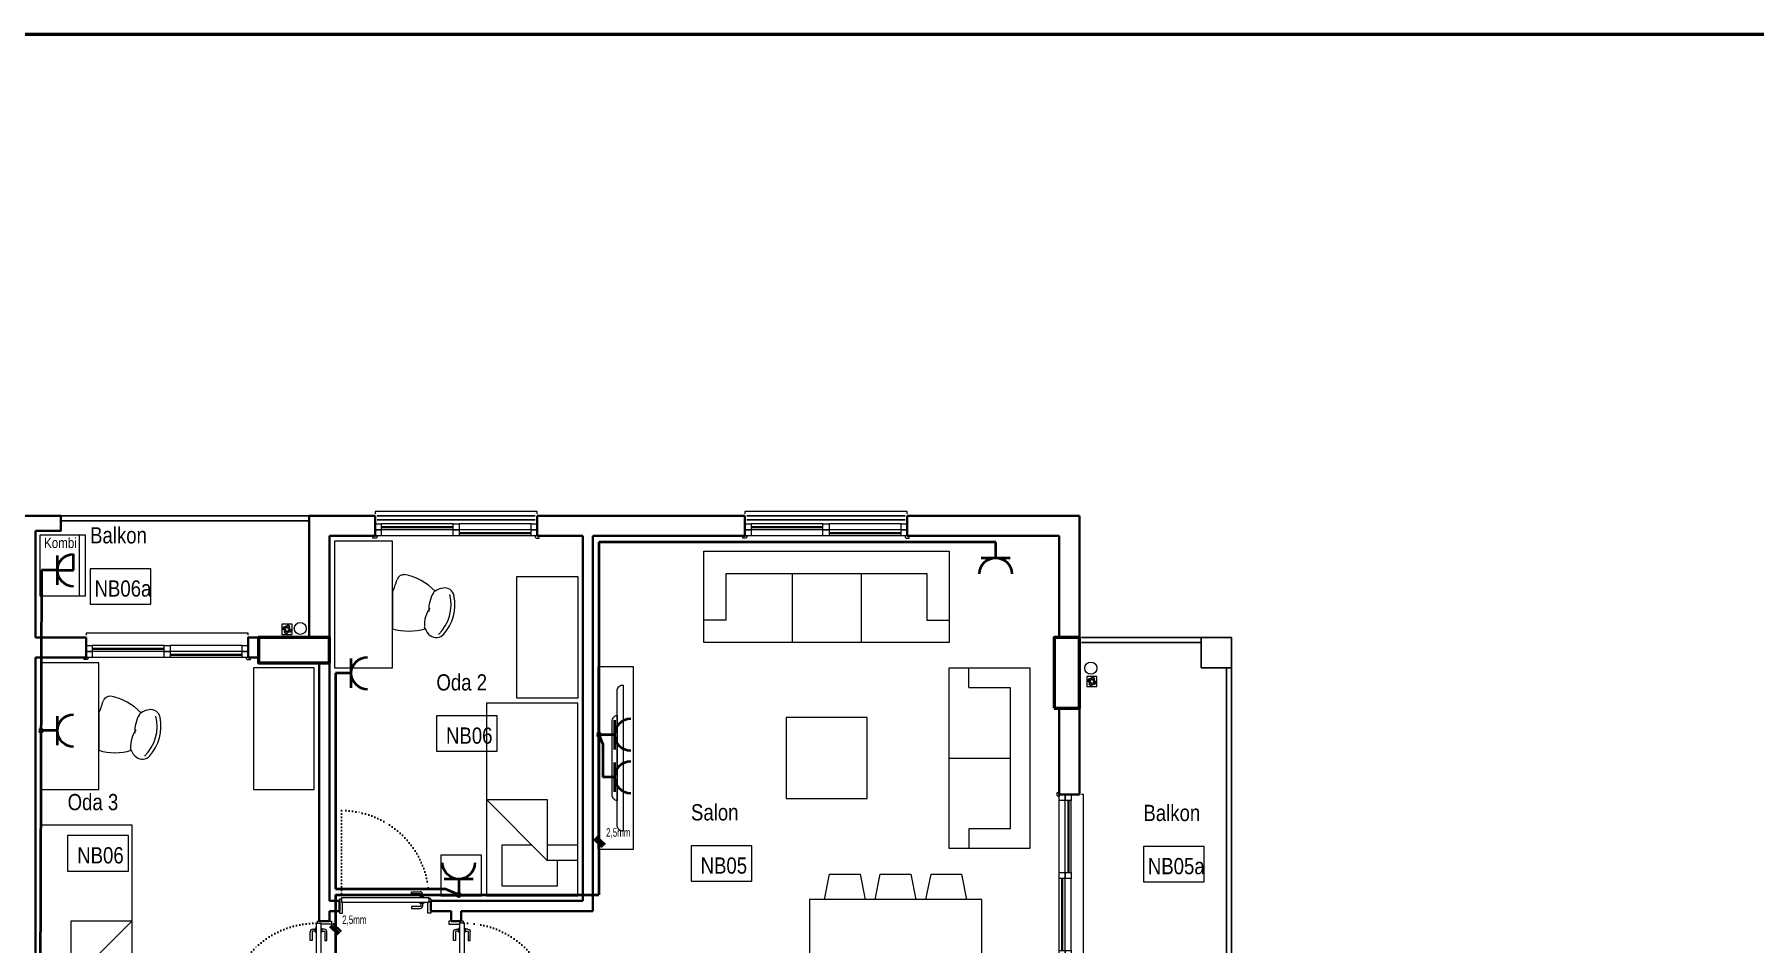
# Model space of a CAD drawing. Header units: millimetres. Extents: x 1852829 to 1882754, y -270850 to -231658.
# Drawn here: x 1862172 to 1863869, y -251952 to -251055 of the extents above; entities that cross this region are included whole.
import ezdxf
from ezdxf.enums import TextEntityAlignment as Align

# ---------------------------------------------------------------- set-up
doc = ezdxf.new("R2010")
doc.units = ezdxf.units.MM
for name, pattern in [('CONTINOUS', [0]), ('CONTINU', [0]), ('izdüşüm arka', [3.175, 0, -3.175])]:
    doc.linetypes.add(name, pattern=pattern)
for name, color, linetype, lineweight in [('a_ba', 6, 'Continuous', 50), ('a_doğrama', 251, 'Continuous', 20), ('a_duvar', 251, 'Continuous', 35), ('a_görünüş', 32, 'Continuous', 25), ('a_görünüş_ince', 8, 'Continuous', 20), ('a_izdüşüm_arka', 251, 'izdüşüm arka', 30), ('a_not_mahal', 253, 'Continuous', 5), ('a_tefriş', 8, 'Continuous', 20), ('a_çerçeve_line', 7, 'Continuous', 50), ('Aydınlatma', 4, 'CONTINOUS', 35), ('m_yib', 65, 'Continuous', 20), ('Priz', 6, 'CONTINOUS', 40)]:
    doc.layers.add(name, color=color, linetype=linetype, lineweight=lineweight)
doc.styles.add('OL', font='tsimplex.shx', dxfattribs={"width": 0.8, "height": 12})
doc.styles.get("Standard").update_dxf_attribs({"font": 'ARIALN.TTF'})

# ---------------------------------------------------------------- blocks, each defined once
blk = doc.blocks.new('K2')
at = {"layer": 'a_doğrama', "color": 251, "linetype": 'Continuous'}
for p, q in [((-13, 88.1), (-13, 1.9)), ((-13, 88.1), (-8.5, 88.1)), ((-12, 90), (-12, 88.1)), ((-12, 90), (-10, 90)), ((-8.5, 88.1), (-8.5, 1.9)), ((-13, 1.9), (-8.5, 1.9)), ((-12, 0), (-12, 1.9)), ((-12, 0), (-10, 0))]:
    blk.add_line(p, q, dxfattribs=at)
for points in [[(0, 90), (2, 90), (2, 87), (-8.5, 87)], [(0, 0), (2, 0), (2, 3), (-8.5, 3)]]:
    blk.add_lwpolyline(points, dxfattribs=at)
at = {"layer": 'a_doğrama', "color": 251}
for points in [[(-14, 80.1), (-16.5, 80.1, 0.414214), (-17, 79.6), (-17, 71.1), (-19, 71.1), (-19, 79.6)], [(-13, 83.1), (-13.5, 83.1, 0.414214), (-14, 82.6), (-14, 79.6, 0.414214), (-13.5, 79.1), (-13, 79.1)], [(-8.5, 83.1), (-8, 83.1, -0.414214), (-7.5, 82.6), (-7.5, 79.6, -0.414214), (-8, 79.1), (-8.5, 79.1)], [(-7.5, 80.1), (-5, 80.1, -0.414214), (-4.5, 79.6), (-4.5, 71.1), (-2.5, 71.1), (-2.5, 79.6)]]:
    blk.add_lwpolyline(points, format="xyb", dxfattribs=at)
for points in [[(-16.5, 82.1), (-14, 82.1)], [(-5, 82.1), (-7.5, 82.1)]]:
    blk.add_lwpolyline(points, dxfattribs=at)
for centre, start, end in [((-16.5, 79.6), 90, 180), ((-5, 79.6), 0, 90)]:
    blk.add_arc(centre, 2.5, start, end, dxfattribs=at)
at = {"layer": 'a_izdüşüm_arka', "color": 251}
blk.add_lwpolyline([(-99.2, 1.9), (-13, 1.9)], dxfattribs=at)
blk.add_arc((-13, 1.9), 86.2, 90, 180, dxfattribs=at)
blk = doc.blocks.new('160p')
at = {"layer": 'a_doğrama', "color": 251}
for points in [[(-6, -6), (-6, 0), (-12, 0), (-12, -6)], [(0, -6), (0, 0), (-6, 0), (-6, -6)], [(-6, -83), (-6, -77), (-12, -77), (-12, -83)], [(0, -83), (0, -77), (-6, -77), (-6, -83)], [(-6, -160), (-6, -154), (-12, -154), (-12, -160)], [(0, -160), (0, -154), (-6, -154), (-6, -160)]]:
    blk.add_lwpolyline(points, close=True, dxfattribs=at)
for points in [[(2, -1), (2, 2), (0, 2), (0, -2), (1, -2), (2, -1)], [(-9.5, -6), (-9.5, -77)], [(-8.5, -6), (-8.5, -77)], [(-3.5, -83), (-3.5, -154)], [(-2.5, -83), (-2.5, -154)], [(2, -159), (2, -162), (0, -162), (0, -158), (1, -158), (2, -159)]]:
    blk.add_lwpolyline(points, dxfattribs=at)
at = {"layer": 'a_görünüş_ince', "color": 251}
for points in [[(-22, -160), (-24, -160), (-24, 0), (-22, 0)], [(-12, -77), (-12, -6)], [(-6, -77), (-6, -6)], [(-6, -77), (-6, -6)], [(0, -77), (0, -6)], [(-12, -154), (-12, -83)], [(-6, -154), (-6, -83)], [(-6, -154), (-6, -83)], [(0, -154), (0, -83)]]:
    blk.add_lwpolyline(points, dxfattribs=at)
blk = doc.blocks.new('tefriş_koltuk_242x90')
at = {"layer": 'a_tefriş'}
for p, q in [((-34, -22), (-34, -90)), ((34, -22), (34, -90)), ((-99, -68), (-121, -68)), ((99, -68), (121, -68))]:
    blk.add_line(p, q, dxfattribs=at)
for points in [[(-121, -90), (-121, 0), (121, 0), (121, -90), (-121, -90)], [(-99, -68), (-99, -22), (99, -22), (99, -68)]]:
    blk.add_lwpolyline(points, dxfattribs=at)
blk = doc.blocks.new('tefriş_koltuk_202x90')
at = {"layer": 'a_tefriş'}
for p, q in [((0, -90), (0, -22)), ((-79, -68), (-101, -68)), ((79, -68), (101, -68))]:
    blk.add_line(p, q, dxfattribs=at)
for points in [[(101, -90), (101, 0), (-101, 0), (-101, -90), (101, -90)], [(79, -68), (79, -22), (-79, -22), (-79, -68)]]:
    blk.add_lwpolyline(points, dxfattribs=at)
blk = doc.blocks.new('tefirş_tv')
at = {"layer": 'a_tefriş'}
for points in [[(35, 10), (35, 10, 0.414214), (30, 15), (-30, 15, 0.414214), (-35, 10), (-35, 10)], [(60, 4), (60, 5, 0.414214), (55, 10), (-55, 10, 0.414214), (-60, 5), (-60, 4)]]:
    blk.add_lwpolyline(points, format="xyb", close=True, dxfattribs=at)
blk = doc.blocks.new('tefriş_yatak tek')
at = {"layer": 'a_tefriş'}
for points in [[(0, -0.45), (-1.9, -0.45), (-1.9, 0.45), (0, 0.45)], [(-1.9, -0.5), (-1.5, -0.5), (-1.5, -0.9), (-1.9, -0.9)]]:
    blk.add_lwpolyline(points, close=True, dxfattribs=at)
for points in [[(-1.55, 0.45), (-1.55, 0.15), (-0.95, -0.45), (-0.95, 0.15), (-1.55, 0.15)], [(-1.4, 0.45), (-1.4, 0.15)], [(-1.4, 0), (-1.4, -0.3), (-1.8, -0.3), (-1.8, 0.25), (-1.55, 0.25)]]:
    blk.add_lwpolyline(points, dxfattribs=at)
blk = doc.blocks.new('tefriş_sandalye')
at = {"layer": 'a_tefriş'}
blk.add_line((0, -18), (0, 18), dxfattribs=at)
at = {"layer": 'a_tefriş', "extrusion": (0, 0, -1)}
for centre, major_axis, start_param, end_param in [((16, -34.3), (38.7, 38.7), 5.200723, 5.79406), ((48.7, 10.5), (13, -13), 2.664537, 2.7784), ((48.7, 10.5), (13, -13), 2.664537, 2.7784), ((48.7, 10.5), (13, -13), 2.7784, 3.245118), ((43.2, 17.3), (6.76, 6.76), 4.815914, 6.34704), ((16.9, -5.5), (28.8, 28.8), 6.26556, 7.321949), ((16.9, -5.5), (28.8, 28.8), 6.26556, 7.321949), ((17, -5.7), (31.4, -31.4), -1.506941, -0.587454), ((62.1, 15.1), (21.8, -21.8), 1.757107, 2.385975), ((62.1, 15.1), (21.8, -21.8), 1.757107, 2.385975), ((66.5, -1.2), (21.8, -21.8), 1.802816, 2.431683), ((66.5, -1.2), (21.8, -21.8), 1.802816, 2.431683), ((51.2, -12.6), (6.76, -6.76), -0.587454, 0.943672), ((-154, -79.7), (117.3, -117.3), -1.166716, -1.087708), ((11.1, -28.2), (4.99, -4.99), 0.687369, 2.053884), ((1.8, 18.5), (38.7, -38.7), -0.034473, 0.601946), ((52.6, -3.9), (13, -13), 1.410391, 1.524253), ((52.6, -3.9), (13, -13), 1.410391, 1.524253), ((52.6, -3.9), (13, 13), 2.514469, 2.981187)]:
    blk.add_ellipse(centre, major_axis=major_axis, ratio=1, start_param=start_param, end_param=end_param, dxfattribs=at)
blk = doc.blocks.new('tefriş_süzgeç')
at = {"layer": 'a_tefriş'}
for p, q in [((5, 0), (-5, 0)), ((-5, 0), (-5, -10)), ((5, -10), (5, 0)), ((-5, -10), (5, -10)), ((-3.6, -5.1), (-4.1, -5.1)), ((-2.6, -5.1), (-3.1, -5.1)), ((-2.5, -2.5), (-2.9, -2.2)), ((-2.6, -7.6), (-2.9, -7.9)), ((-2, -3.3), (-2.3, -3)), ((-1.9, -6.9), (-2.2, -7.2)), ((-1.6, -5.1), (-2.1, -5.1)), ((-1.2, -3.9), (-1.5, -3.6)), ((-1.2, -6.2), (-1.5, -6.5)), ((-0.2, -2.5), (-0.2, -2)), ((-0.1, -1.5), (-0.1, -1)), ((-0.1, -3), (-0.1, -3.5)), ((-0.1, -6.6), (-0.1, -7.1)), ((-0.1, -7.6), (-0.1, -8.1)), ((-0.1, -8.6), (-0.1, -9.1)), ((1, -4), (1.4, -3.6)), ((1.1, -6.2), (1.4, -6.5)), ((1.5, -5.1), (2, -5.1)), ((1.7, -3.3), (2.1, -2.9)), ((1.8, -6.9), (2.1, -7.2)), ((2.5, -2.5), (2.8, -2.2)), ((2.5, -5.1), (3, -5.1)), ((2.5, -7.5), (2.8, -7.9)), ((3.5, -5.1), (4, -5.1))]:
    blk.add_line(p, q, dxfattribs=at)
for centre, radius, start, end in [((-0.1, -5.1), 4.06, 134.2896, 180), ((-0.1, -5.1), 3.56, 134.2896, 180), ((-0.1, -5.1), 3.06, 180, 225), ((-0.1, -5.1), 4.06, 225, 270), ((-0.1, -5.1), 2.56, 180, 225), ((-0.1, -5.1), 3.56, 225, 270), ((-0.4, -4.4), 2.4, 84.5943, 143.2016), ((-0.1, -5.1), 2.06, 134.2896, 180), ((-0.1, -5), 2.44, 90.343, 138.1212), ((-0.1, -5.1), 1.56, 134.2896, 180), ((-0.1, -5.1), 2.06, 225, 270), ((-0.1, -5.1), 1.56, 225, 270), ((-0.1, -5.1), 4.06, 45, 90), ((-0.1, -5.1), 3.56, 45, 90), ((-0.1, -5.1), 2.06, 45, 90), ((-0.1, -5.1), 1.56, 45, 90), ((-0.1, -5.1), 2.56, 270, 315.7104), ((-0.1, -5.1), 3.06, 270, 315.7104), ((-0.1, -5.1), 1.56, 314.2896, 360), ((-0.1, -5.1), 2.06, 314.2896, 360), ((-0.1, -5.1), 2.56, 360, 45), ((-0.1, -5.1), 3.06, 360, 45), ((-0.1, -5.1), 3.56, 314.2896, 360), ((-0.1, -5.1), 4.06, 314.2896, 360)]:
    blk.add_arc(centre, radius, start, end, dxfattribs=at)
blk = doc.blocks.new('kombi')
at = {"layer": 'a_tefriş', "lineweight": 20}
for p, q in [((-4.8, 60), (40.2, 60)), ((-4.7, 0), (-4.8, 60)), ((1.3, 0), (1.2, 60)), ((40.2, 60), (40.3, 0)), ((69.2, 60), (69.2, 0)), ((114.2, 60), (69.2, 60)), ((108.2, 0), (108.2, 60)), ((114.2, 0), (114.2, 60)), ((40.3, 0), (-4.7, 0)), ((69.2, 0), (114.2, 0))]:
    blk.add_line(p, q, dxfattribs=at)
at = {"layer": 'a_not_mahal'}
for p in [(5, 47.3), (73.2, 47.3)]:
    blk.add_text('Kombi', height=10, dxfattribs=at).set_placement(p)
blk = doc.blocks.new('priz')
at = {"layer": 'Priz', "color": 6, "linetype": 'CONTINU'}
blk.add_line((-14.4, 0), (14.4, 0), dxfattribs=at)
blk.add_arc((0, 15.9), 15.9, 180, 0, dxfattribs=at)
blk = doc.blocks.new('Kapaklı Priz')
at = {"layer": 'Priz', "color": 6, "linetype": 'CONTINU'}
for p, q in [((-14.4, 0), (14.4, 0)), ((0, 0), (0, 15.9)), ((0, 15.9), (15.9, 15.9))]:
    blk.add_line(p, q, dxfattribs=at)
blk.add_arc((0, 15.9), 15.9, 180, 0, dxfattribs=at)
blk = doc.blocks.new('BUAT (Enerji)')
at = {"layer": 'Priz', "linetype": 'CONTINU'}
h = blk.add_hatch(color=256, dxfattribs=at)
edge = h.paths.add_edge_path()
edge.add_arc((0, 0), 1.75, 0, 360)
blk.add_circle((0, 0), 1.75, dxfattribs=at)

msp = doc.modelspace()

# ---------------------------------------------------------------- linework, layer by layer
at = {"layer": 'a_ba', "color": 253}
for points in [[(1862462.7, -251674.4), (1862462.7, -251649.4), (1862392.7, -251649.4), (1862392.7, -251674.4)], [(1863177.7, -251719.4), (1863202.7, -251719.4), (1863202.7, -251649.4), (1863177.7, -251649.4)]]:
    msp.add_lwpolyline(points, close=True, dxfattribs=at)
at = {"layer": 'a_duvar'}
for p, q in [((1862197.7, -251529.4), (1862127.7, -251529.4)), ((1862442.7, -251529.4), (1862442.7, -251649.4)), ((1862442.7, -251529.4), (1862507.7, -251529.4)), ((1862667.7, -251529.4), (1862872.7, -251529.4)), ((1863032.7, -251529.4), (1863202.7, -251529.4)), ((1863202.7, -251649.4), (1863202.7, -251529.4)), ((1862172.7, -251649.4), (1862172.7, -251544.4)), ((1862462.7, -251909.4), (1862462.7, -251549.4)), ((1862507.7, -251549.4), (1862462.7, -251549.4)), ((1862712.7, -251549.4), (1862667.7, -251549.4)), ((1862712.7, -251549.4), (1862712.7, -251909.4)), ((1862872.7, -251549.4), (1862722.7, -251549.4)), ((1862722.7, -251919.4), (1862722.7, -251549.4)), ((1863182.7, -251549.4), (1863032.7, -251549.4)), ((1863182.7, -251549.4), (1863182.7, -251649.4)), ((1862222.7, -251649.4), (1862172.7, -251649.4)), ((1862442.7, -251649.4), (1862392.7, -251649.4)), ((1862172.7, -251669.4), (1862222.7, -251669.4)), ((1862172.7, -252029.4), (1862172.7, -251669.4)), ((1863202.7, -251804.4), (1863202.7, -251669.4)), ((1862452.7, -251674.4), (1862452.7, -251929.4)), ((1863182.7, -251719.4), (1863182.7, -251804.4)), ((1862472.7, -251909.4), (1862462.7, -251909.4)), ((1862712.7, -251909.4), (1862562.7, -251909.4)), ((1862462.7, -251929.4), (1862462.7, -251919.4)), ((1862462.7, -251919.4), (1862472.7, -251919.4)), ((1862562.7, -251919.4), (1862582.7, -251919.4)), ((1862582.7, -251929.4), (1862582.7, -251919.4)), ((1862592.7, -251919.4), (1862592.7, -251929.4)), ((1862592.7, -251919.4), (1862722.7, -251919.4))]:
    msp.add_line(p, q, dxfattribs=at)
for points in [[(1862197.7, -251529.4), (1862197.7, -251544.4), (1862172.7, -251544.4)], [(1862507.7, -251549.4), (1862507.7, -251529.4)], [(1862667.7, -251549.4), (1862667.7, -251529.4)], [(1862872.7, -251549.4), (1862872.7, -251529.4)], [(1863032.7, -251549.4), (1863032.7, -251529.4)], [(1862222.7, -251649.4), (1862222.7, -251669.4)], [(1862392.7, -251649.4), (1862382.7, -251649.4), (1862382.7, -251669.4), (1862392.7, -251669.4)], [(1863202.7, -251804.4), (1863182.7, -251804.4)], [(1862472.7, -251909.4), (1862472.7, -251919.4)], [(1862562.7, -251909.4), (1862562.7, -251919.4)], [(1862452.7, -251929.4), (1862462.7, -251929.4)], [(1862582.7, -251929.4), (1862592.7, -251929.4)]]:
    msp.add_lwpolyline(points, dxfattribs=at)
at = {"layer": 'a_görünüş', "color": 251}
for points in [[(1862442.7, -251529.4), (1862197.7, -251529.4)], [(1862442.7, -251534.4), (1862197.7, -251534.4)], [(1862665.7, -251529.4), (1862509.7, -251529.4)], [(1862665.7, -251533.4), (1862509.7, -251533.4)], [(1863030.7, -251529.4), (1862874.7, -251529.4)], [(1863030.7, -251533.4), (1862874.7, -251533.4)], [(1863322.7, -251649.4), (1863204.7, -251649.4)], [(1863322.7, -251654.4), (1863204.7, -251654.4)], [(1863347.7, -252239.4), (1863347.7, -251679.4)], [(1863352.7, -252239.4), (1863352.7, -251679.4)]]:
    msp.add_lwpolyline(points, dxfattribs=at)
msp.add_lwpolyline([(1863322.7, -251679.4), (1863352.7, -251679.4), (1863352.7, -251649.4), (1863322.7, -251649.4)], close=True, dxfattribs=at)
at = {"layer": 'a_not_mahal'}
for points in [[(1862286.6, -251581.7), (1862226.6, -251581.7), (1862226.6, -251616.7), (1862286.6, -251616.7)], [(1862628.3, -251726.8), (1862568.3, -251726.8), (1862568.3, -251761.8), (1862628.3, -251761.8)], [(1862264.4, -251844.9), (1862204.4, -251844.9), (1862204.4, -251879.9), (1862264.4, -251879.9)], [(1862879.5, -251855), (1862819.5, -251855), (1862819.5, -251890), (1862879.5, -251890)], [(1863325.9, -251855.6), (1863265.9, -251855.6), (1863265.9, -251890.6), (1863325.9, -251890.6)]]:
    msp.add_lwpolyline(points, close=True, dxfattribs=at)
at = {"layer": 'a_tefriş'}
for points in [[(1862525.1, -251554.4), (1862467.7, -251554.4), (1862467.7, -251679.4), (1862525.1, -251679.4)], [(1862707.7, -251709.4), (1862647.7, -251709.4), (1862647.7, -251589.4), (1862707.7, -251589.4)], [(1862235.1, -251674.4), (1862177.7, -251674.4), (1862177.7, -251799.4), (1862235.1, -251799.4)], [(1862387.7, -251799.4), (1862447.7, -251799.4), (1862447.7, -251679.4), (1862387.7, -251679.4)], [(1862762.7, -251678.5), (1862727.7, -251678.5), (1862727.7, -251858.5), (1862762.7, -251858.5)], [(1862993.3, -251728.5), (1862913.3, -251728.5), (1862913.3, -251808.5), (1862993.3, -251808.5)], [(1863106.3, -251908.1), (1862936.3, -251908.1), (1862936.3, -251978.1), (1863106.3, -251978.1)]]:
    msp.add_lwpolyline(points, close=True, dxfattribs=at)
for points in [[(1862951.3, -251908.1), (1862956.3, -251883.1), (1862986.3, -251883.1), (1862991.3, -251908.1)], [(1863001.3, -251908.1), (1863006.3, -251883.1), (1863036.3, -251883.1), (1863041.3, -251908.1)], [(1863051.3, -251908.1), (1863056.3, -251883.1), (1863086.3, -251883.1), (1863091.3, -251908.1)]]:
    msp.add_lwpolyline(points, dxfattribs=at)
at = {"layer": 'a_çerçeve_line'}
msp.add_lwpolyline([(1872123.9, -254054.6), (1872123.9, -251054.6), (1853005.4, -251054.6), (1853005.4, -254054.6)], close=True, dxfattribs=at)
at = {"layer": 'Aydınlatma', "color": 3}
for p, q in [((1862731.9, -251856.5), (1862723.7, -251848.6)), ((1862733.3, -251855), (1862725.1, -251847.1)), ((1862734.7, -251853.6), (1862726.4, -251845.7)), ((1862471.5, -251942.5), (1862463.2, -251934.6)), ((1862472.8, -251941.1), (1862464.6, -251933.2)), ((1862474.2, -251939.6), (1862466, -251931.7))]:
    msp.add_line(p, q, dxfattribs=at)
at = {"layer": 'm_yib'}
for centre in [(1862434, -251640.6), (1863214, -251679.8)]:
    msp.add_circle(centre, 5.92, dxfattribs=at)
at = {"layer": 'Priz'}
for p, q in [((1862728.7, -251555.4), (1862728.7, -251903.4)), ((1863120.1, -251555.4), (1862728.7, -251555.4)), ((1862178.7, -251583.2), (1862177.2, -252017.4)), ((1862468.7, -251684.8), (1862468.7, -251897.4)), ((1862728.7, -251745.5), (1862732.6, -251754.7)), ((1862732.6, -251754.7), (1862732.6, -251787.4)), ((1862590.3, -251903.4), (1862576.7, -251897.4))]:
    msp.add_line(p, q, dxfattribs=at)
at = {"layer": 'Priz', "linetype": 'CONTINU'}
for p, q in [((1863120.1, -251570.9), (1863120.1, -251555.4)), ((1862194.3, -251583.2), (1862178.7, -251583.2)), ((1862484.3, -251684.8), (1862468.7, -251684.8)), ((1862194.3, -251741.4), (1862178.2, -251741.4)), ((1862744.3, -251745.5), (1862728.7, -251745.5)), ((1862744.3, -251787.4), (1862732.6, -251787.4)), ((1862590.3, -251887.8), (1862590.3, -251903.4)), ((1862468.7, -251897.4), (1862576.7, -251897.4)), ((1862468.7, -251903.4), (1862728.7, -251903.4)), ((1862468.7, -251903.4), (1862468.7, -252230.4))]:
    msp.add_line(p, q, dxfattribs=at)

# ---------------------------------------------------------------- block references
at = {"layer": 'a_duvar', "xscale": -1, "rotation": 90}
for p in [(1862507.7, -251549.4), (1862872.7, -251549.4), (1862222.7, -251669.4)]:
    msp.add_blockref('160p', p, dxfattribs=at)
at = {"layer": 'a_duvar'}
msp.add_blockref('kombi', (1862107.9, -251608.5), dxfattribs=at)
at = {"layer": 'a_duvar', "xscale": -1}
msp.add_blockref('160p', (1863182.7, -251804.4), dxfattribs=at)
at = {"layer": 'a_izdüşüm_arka', "ltscale": 5}
for p, rotation in [((1862472.7, -251919.4), 269.9992036878906), ((1862462.7, -252019.4), 359.9992036878907)]:
    msp.add_blockref('K2', p, dxfattribs=dict(at, rotation=rotation))
at = {"layer": 'a_izdüşüm_arka', "ltscale": 5, "xscale": -1, "rotation": 0.0007963121093723657}
msp.add_blockref('K2', (1862582.7, -252019.4), dxfattribs=at)
at = {"layer": 'a_tefriş'}
msp.add_blockref('tefriş_koltuk_242x90', (1862953.3, -251564.4), dxfattribs=at)
at = {"layer": 'a_tefriş', "xscale": -1, "rotation": 180}
for p in [(1862525.1, -251622.8), (1862235.1, -251742.8)]:
    msp.add_blockref('tefriş_sandalye', p, dxfattribs=at)
at = {"layer": 'a_tefriş'}
for p, rotation in [((1862415.8, -251641.5), 90), ((1863214.9, -251698), 179.9999999999999)]:
    msp.add_blockref('tefriş_süzgeç', p, dxfattribs=dict(at, rotation=rotation))
at = {"layer": 'a_tefriş', "lineweight": -3, "extrusion": (-1.67633e-30, -2.24181e-16, -1), "xscale": 0.8823529411764788, "yscale": 0.8823529411764788, "zscale": -0.8823529411764706, "rotation": 90}
msp.add_blockref('tefriş_koltuk_202x90', (-1863153.7, -251768.5), dxfattribs=at)
at = {"layer": 'a_tefriş', "extrusion": (0, 0, -1), "xscale": 1.199999999999992, "rotation": 269.9999983322061}
msp.add_blockref('tefirş_tv', (-1862756.7, -251768.5), dxfattribs=at)
at = {"layer": 'a_tefriş'}
for p, xscale, yscale, zscale, rotation in [((1862662.7, -251714.4), -100, 100, 100, 270), ((1862222.7, -251834.4), 100.0000000000011, 100.0000000000011, 100.0000000000011, 90)]:
    msp.add_blockref('tefriş_yatak tek', p, dxfattribs=dict(at, xscale=xscale, yscale=yscale, zscale=zscale, rotation=rotation))
at = {"layer": 'Aydınlatma', "xscale": -1, "rotation": 270}
msp.add_blockref('Kapaklı Priz', (1862194.3, -251583.2), dxfattribs=at)
at = {"layer": 'Priz', "linetype": 'CONTINU', "xscale": -1}
for p, rotation in [((1863120.1, -251570.9), 180), ((1862484.3, -251684.8), 270), ((1862194.3, -251741.4), 270), ((1862744.3, -251745.5), 270), ((1862744.3, -251787.4), 270)]:
    msp.add_blockref('priz', p, dxfattribs=dict(at, rotation=rotation))
at = {"layer": 'Priz', "color": 4, "linetype": 'CONTINU', "xscale": -1, "rotation": 180}
for p in [(1862178.2, -251741.4), (1862728.7, -251745.5), (1862590.3, -251903.4)]:
    msp.add_blockref('BUAT (Enerji)', p, dxfattribs=at)
at = {"layer": 'Priz', "linetype": 'CONTINU', "xscale": -1}
msp.add_blockref('priz', (1862590.3, -251887.8), dxfattribs=at)

# ---------------------------------------------------------------- texts
at = {"layer": 'a_not_mahal'}
for s, p in [('Balkon', (1862226.6, -251556.7)), ('Oda 2', (1862568.3, -251701.8)), ('Oda 3', (1862204.4, -251819.9)), ('Salon', (1862819.5, -251830)), ('Balkon', (1863265.9, -251830.6))]:
    msp.add_text(s, height=16, dxfattribs=at).set_placement(p)
for s, p in [('NB06a', (1862259, -251609.2)), ('NB06', (1862600.7, -251754.3)), ('NB06', (1862236.8, -251872.4)), ('NB05', (1862851.9, -251882.5)), ('NB05a', (1863298.3, -251883.1))]:
    msp.add_text(s, height=16, rotation=360, dxfattribs=at).set_placement(p, align=Align.CENTER)
at = {"layer": 'Priz', "color": 3, "linetype": 'CONTINU', "style": 'OL', "width": 0.7}
for p in [(1862735.7, -251846.1), (1862475.3, -251932.2)]:
    msp.add_text('2,5mm', height=8.4, dxfattribs=at).set_placement(p)

doc.saveas('drawing.dxf')
